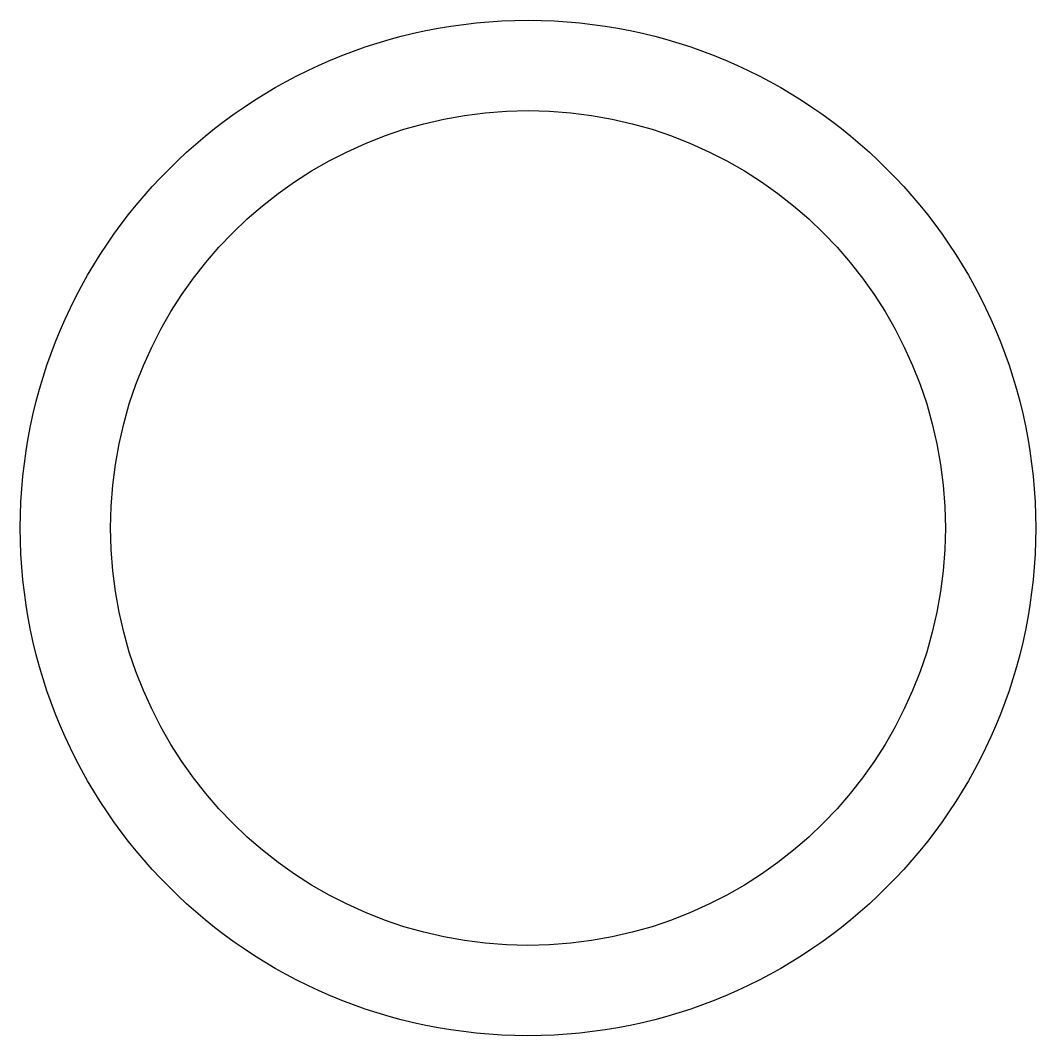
# Model space of a CAD drawing. Extents: x -0.38 to 0.38, y -0.38 to 0.38.
import ezdxf

# ---------------------------------------------------------------- set-up
doc = ezdxf.new("R2010")
doc.units = 0
doc.header["$MEASUREMENT"] = 0
doc.layers.add('1_250BIT_500DEP', color=5, linetype='CONTINUOUS')
doc.layers.add('2_250BIT_250DEP', color=3, linetype='CONTINUOUS')

msp = doc.modelspace()

# ---------------------------------------------------------------- linework, layer by layer
at = {"layer": '1_250BIT_500DEP', "color": 5, "linetype": 'CONTINUOUS'}
msp.add_circle((0, 0), 0.31246, dxfattribs=at)
at = {"layer": '2_250BIT_250DEP', "color": 3, "linetype": 'CONTINUOUS'}
msp.add_circle((0, 0), 0.38, dxfattribs=at)

doc.saveas('drawing.dxf')
